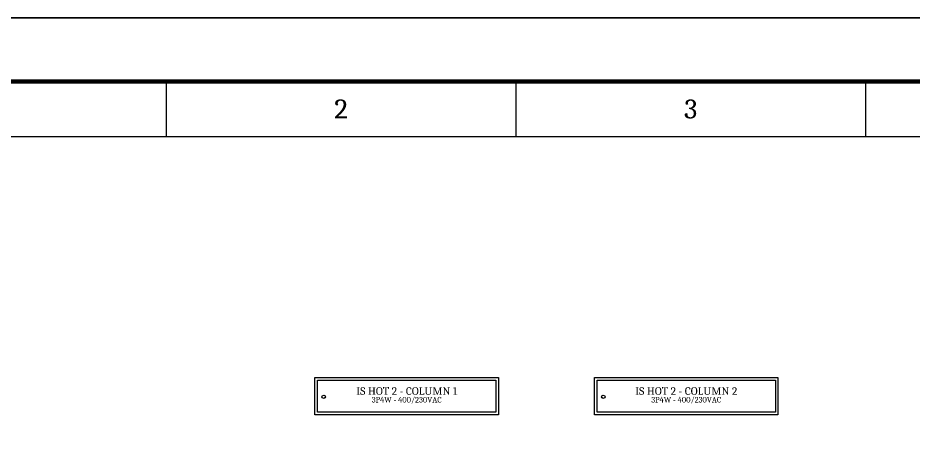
# Model space of a CAD drawing. Header units: millimetres. Extents: x -116965 to 323937, y 291661 to 566926.
# Drawn here: x -49668 to -46740, y 319171 to 320534 of the extents above; entities that cross this region are included whole.
import ezdxf
from ezdxf.enums import TextEntityAlignment as Align

# ---------------------------------------------------------------- set-up
doc = ezdxf.new("R2010")
doc.units = ezdxf.units.MM
doc.layers.get('0').update_dxf_attribs({"lineweight": 18})
doc.layers.add('BUSBAR', color=31, linetype='Continuous', lineweight=13)
doc.layers.add('dien', color=2, linetype='Continuous')
doc.styles.add('hwBorder', font='Cambria.ttf')
doc.styles.add('hwTech', font='Cambria.ttf')

# ---------------------------------------------------------------- blocks, each defined once
blk = doc.blocks.new('*U1980')
at = {"color": 5}
for p, q in [((37.568, 198.621), (37.568, 194.282)), ((65.136, 198.621), (65.136, 194.282)), ((92.704, 198.621), (92.704, 194.282))]:
    blk.add_line(p, q, dxfattribs=at)
at = {"color": 5, "const_width": 0.35}
blk.add_lwpolyline([(10, 198.621), (285.679, 198.621), (285.679, 5), (10, 5)], close=True, dxfattribs=at)
at = {"color": 5}
blk.add_lwpolyline([(14.339, 194.282), (281.339, 194.282), (281.339, 9.339), (14.339, 9.339)], close=True, dxfattribs=at)
at = {"layer": 'Defpoints', "color": 4}
blk.add_lwpolyline([(0, 203.621), (290.679, 203.621), (290.679, 0), (0, 0)], close=True, dxfattribs=at)
at = {"color": 253, "style": 'hwBorder'}
for s, p in [('2', (51.352, 196.452)), ('3', (78.92, 196.452))]:
    blk.add_text(s, height=1.5, dxfattribs=at).set_placement(p, align=Align.MIDDLE_CENTER)
at = {"color": 6, "style": 'hwBorder', "flags": 8}
for tag, p in [("DWG'SNAME", (266.339, 58.998)), ("DWG'SCODE2", (266.339, 51.052))]:
    blk.add_attdef(tag, text='', height=1.5, dxfattribs=at).set_placement(p, align=Align.MIDDLE_CENTER)
at = {"color": 253, "style": 'hwBorder', "flags": 8}
for tag, p in [('REV_MODIFY0', (264.339, 44.1)), ('REV_DATE0', (277.339, 44.1)), ('REV_0', (253.339, 43.788)), ('REV_1', (253.339, 40.477)), ('REV_MODIFY1', (264.339, 40.789)), ('REV_DATE1', (277.339, 40.789)), ('REV_2', (253.339, 37.166)), ('REV_MODIFY2', (264.339, 37.479)), ('REV_DATE2', (277.339, 37.479)), ('REV_MODIFY3', (264.339, 34.169)), ('REV_DATE3', (277.339, 34.169)), ('REV_3', (253.339, 33.856)), ('REV_4', (253.339, 30.545)), ('REV_MODIFY4', (264.339, 30.858)), ('REV_DATE4', (277.339, 30.858))]:
    blk.add_attdef(tag, text='', height=1, dxfattribs=at).set_placement(p, align=Align.MIDDLE_CENTER)
at = {"color": 6, "style": 'hwBorder', "flags": 8}
for tag, p in [('TOLERANCE', (261.539, 27.216)), ('PAGE', (259.339, 15.298))]:
    blk.add_attdef(tag, text='', height=1.5, dxfattribs=at).set_placement(p, align=Align.MIDDLE_LEFT)

msp = doc.modelspace()

# ---------------------------------------------------------------- linework, layer by layer
at = {"layer": 'BUSBAR'}
for points in [[(-48696.455812, 319358.708214), (-48096.455812, 319358.708214), (-48096.455812, 319236.851071), (-48696.455812, 319236.851071), (-48696.455812, 319358.708214)], [(-47782.078952, 319358.708214), (-47182.078952, 319358.708214), (-47182.078952, 319236.851071), (-47782.078952, 319236.851071), (-47782.078952, 319358.708214)]]:
    msp.add_lwpolyline(points, dxfattribs=at)
for points in [[(-48687.884383, 319350.136785), (-48105.02724, 319350.136785), (-48105.02724, 319245.4225), (-48687.884383, 319245.4225)], [(-47773.507523, 319350.136785), (-47190.65038, 319350.136785), (-47190.65038, 319245.4225), (-47773.507523, 319245.4225)]]:
    msp.add_lwpolyline(points, close=True, dxfattribs=at)
for centre in [(-48667.884383, 319295.904642), (-47753.507523, 319295.904642)]:
    msp.add_circle(centre, 5.714286, dxfattribs=at)

# ---------------------------------------------------------------- block references
at = {"ltscale": 5, "xscale": 41.47693088945395, "yscale": 41.47693088945395, "zscale": 41.47693088945395}
msp.add_blockref('*U1980', (-50740.951789, 312088.154046), dxfattribs=at)

# ---------------------------------------------------------------- texts
at = {"lineweight": -3, "ltscale": 5, "char_height": 25, "attachment_point": 5, "style": 'hwTech'}
for s, insert in [('IS HOT 2 - COLUMN 1', (-48396.455812, 319314.556387)), ('IS HOT 2 - COLUMN 2', (-47482.078952, 319314.556387))]:
    msp.add_mtext_dynamic_manual_height_columns(s, width=483.48528516, gutter_width=40, heights=[0], dxfattribs=dict(at, insert=insert))
at = {"layer": 'dien', "color": 6, "linetype": 'Continuous', "lineweight": 30, "char_height": 50, "width": 829.80083918, "attachment_point": 5, "style": 'hwTech'}
for insert in [(-48396.455812, 319284.458721), (-47482.078952, 319284.458721)]:
    msp.add_mtext('{\\H0.3667x;3P4W - 400/230VAC} ', dxfattribs=dict(at, insert=insert))

doc.saveas('drawing.dxf')
